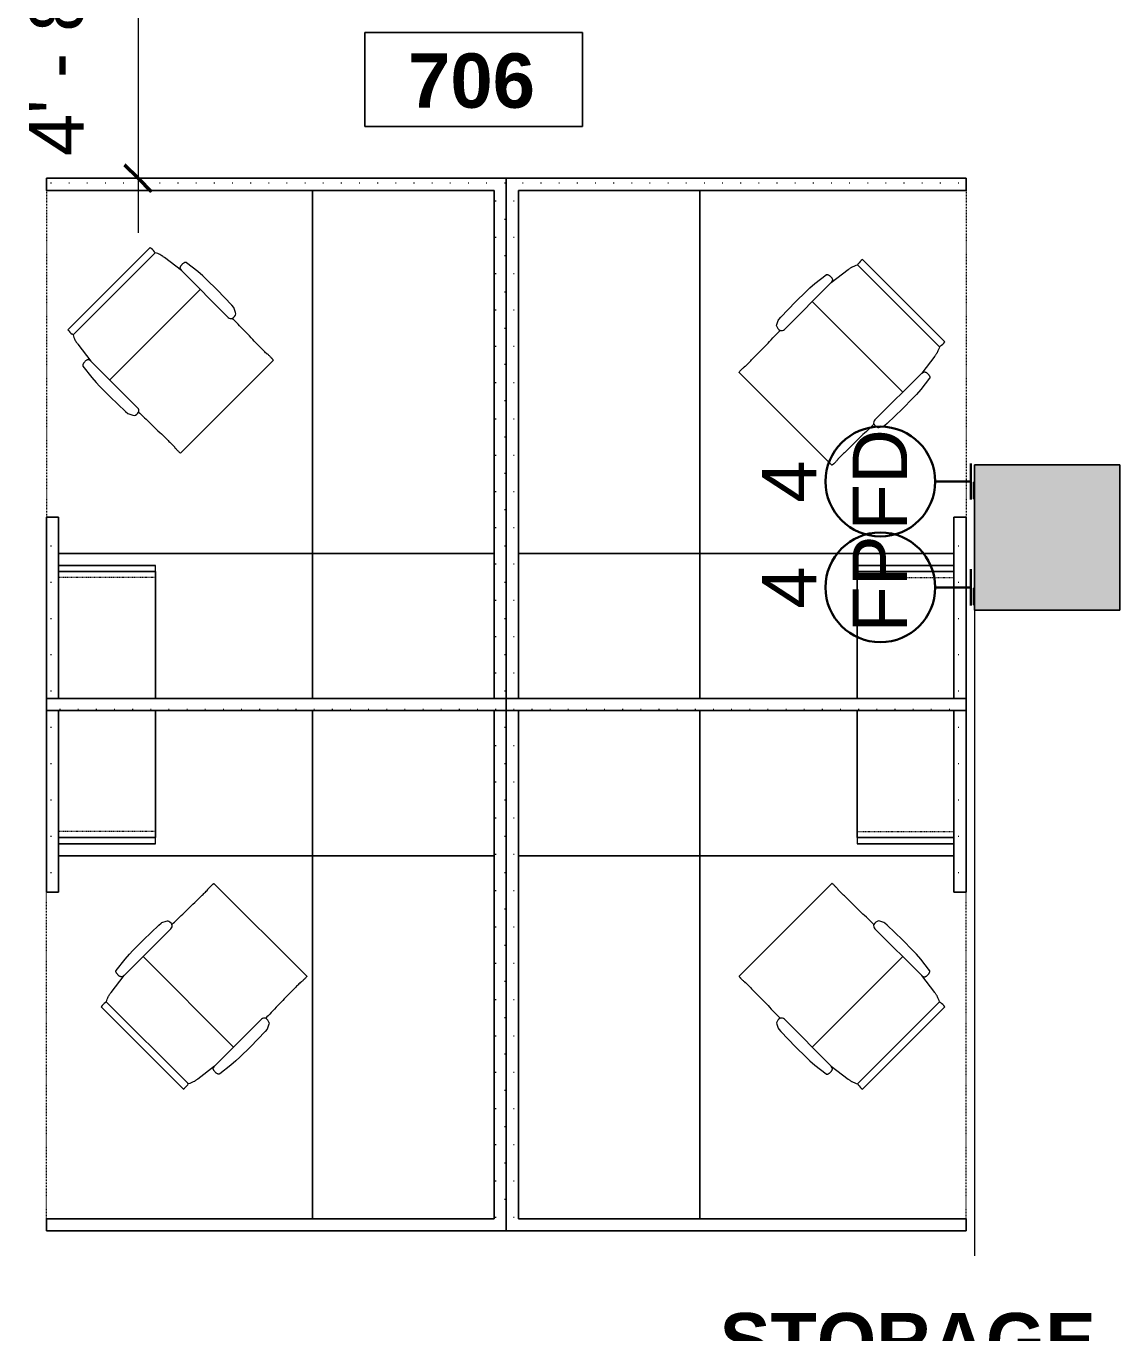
# Model space of a CAD drawing. Header units: inches. Extents: x 920 to 3122, y -545 to 2052.
# Drawn here: x 2749.9 to 2930.7, y 1614 to 1830 of the extents above; entities that cross this region are included whole.
import ezdxf

# ---------------------------------------------------------------- set-up
doc = ezdxf.new("R2010")
doc.units = ezdxf.units.IN
doc.header["$MEASUREMENT"] = 0
doc.linetypes.add('DASH 1_32__2_', pattern=[0.0625, 0.03125, -0.03125])
doc.linetypes.add('Dash 1_8_', pattern=[0.25, 0.125, -0.125])
for name, color, linetype, lineweight in [('A-ANNO-DIMS', 211, 'Continuous', 9), ('A-ANNO-DIMS-96', 211, 'Continuous', 9), ('A-ANNO-NOTE', 131, 'Continuous', 9), ('A-AREA-IDEN', 2, 'Continuous', 9), ('A-DETL', 90, 'Continuous', 9), ('B-CL', 7, 'Continuous', 9), ('E-ELEC-FIXT', 91, 'Continuous', 9), ('I-FURN', 30, 'Continuous', 9), ('S-COLS', 52, 'Continuous', 13), ('Victor Bldg - 7th Floor_LINK_dwg', 8, 'Continuous', 9)]:
    doc.layers.add(name, color=color, linetype=linetype, lineweight=lineweight)
doc.styles.add('Swis721 Lt BT', font='swissl.ttf', dxfattribs={"height": 9})
doc.styles.add('Swis721 Lt BT_B', font='', dxfattribs={"height": 9})
doc.styles.get('Swis721 Lt BT_B').set_extended_font_data('Swis721 Lt BT', bold=True)
doc.dimstyles.new('OTJ_-_3_32__Linear__1_2__Tolerance', dxfattribs={"dimscale": 12, "dimtxt": 9.497835, "dimasz": 0.375, "dimexe": 0.75, "dimexo": 0.5, "dimgap": 0.5, "dimtad": 1, "dimdec": 1, "dimrnd": 0.5, "dimzin": 3, "dimdsep": 46, "dimlunit": 4, "dimtxsty": 'Swis721 Lt BT', "dimblk1": 'OBLIQUE', "dimblk2": 'OBLIQUE', "dimsah": 1, "dimcen": 0.09, "dimdle": 0.75, "dimazin": 0, "dimtfac": 1, "dimtdec": 4, "dimtix": 1, "dimtmove": 0, "dimatfit": 3, "dimfxl": 1, "dimtvp": 1, "dimfrac": 2, "dimtolj": 1, "dimtzin": 0, "dimarcsym": 2})

# ---------------------------------------------------------------- blocks, each defined once
blk = doc.blocks.new('Concrete-Rectangular-Column - 24_ x 24_-V5-Level 07  POWER _ SIGNAL')
at = {"layer": 'S-COLS', "lineweight": 9}
blk.add_hatch(color=7, dxfattribs=at).paths.add_polyline_path([(12, -12), (12, 12), (-12, 12), (-12, -12), (7.48, -12)], flags=0)
at = {"layer": 'S-COLS', "color": 8, "lineweight": 20}
for p, q in [((12, 12), (-12, 12)), ((-12, 12), (-12, -12)), ((12, -12), (12, 12)), ((-12, -12), (12, -12))]:
    blk.add_line(p, q, dxfattribs=at)
blk = doc.blocks.new('Victor Bldg - 7th Floor_LINK_dwg-6972240-Level 07  POWER _ SIGNAL')
at = {"layer": 'B-CL', "flags": 128}
blk.add_lwpolyline([(1069, 1757.5), (1093, 1757.5), (1093, 1733.5), (1069, 1733.5)], close=True, dxfattribs=at)
blk = doc.blocks.new('Adjustable Workstation 1 - 7 x 6-V17-Level 07  POWER _ SIGNAL')
at = {"layer": 'I-FURN'}
h = blk.add_hatch(dxfattribs=at)
h.set_pattern_fill('FP_20', color=256, style=0, pattern_type=2)
h.set_pattern_definition([(180, (991.584, 1630.875), (-1.5, -3), [0.127, -2.873])])
h.paths.add_polyline_path([(2, 0), (0, 0), (0.02, -87), (0.05, -86.05), (1, -87), (2, -86), (2, -2), (76, -2), (76, 0), (2.05, 0)], flags=0)
h.paths.add_polyline_path([(74, -56), (74, -86), (76, -86), (76, -56)], flags=0)
h.paths.add_polyline_path([(75, -87), (74, -87.95), (39, -87), (2, -88), (76, -88)], flags=0)
for p, q in [((76, 0), (0, 0)), ((0, 0), (0, -88)), ((0, 0), (76, 0)), ((0, -86), (0, 0)), ((76, -2), (76, 0)), ((76, 0), (76, -2)), ((32, -2), (2, -2)), ((2, -2), (2, -86)), ((2, -86), (2, -2)), ((2, -2), (32, -2)), ((2, -86), (2, -2)), ((2, -2), (76, -2)), ((32, -2), (2, -2)), ((2, -2), (2, -62)), ((32, -86), (32, -2)), ((32, -2), (32, -86)), ((76, -2), (32, -2)), ((76, -56), (74, -56)), ((74, -56), (74, -86)), ((74, -62), (74, -56)), ((74, -56), (76, -56)), ((76, -88), (76, -56)), ((76, -56), (76, -86)), ((2, -62), (2, -86)), ((32, -62), (2, -62)), ((2, -62), (2, -86)), ((2, -86), (2, -62)), ((2, -62), (32, -62)), ((74, -62), (32, -62)), ((32, -62), (74, -62)), ((74, -64), (74, -62)), ((74, -86), (74, -62)), ((74, -62), (74, -86)), ((58, -64), (74, -64)), ((58, -64), (74, -64)), ((58, -64), (74, -64)), ((58, -64), (74, -64)), ((58, -64), (74, -64)), ((58, -64), (74, -64)), ((58, -64), (58, -86)), ((74, -64), (58, -64)), ((74, -64), (58, -64)), ((58, -64), (58, -65)), ((74, -64), (58, -64)), ((58, -64), (74, -64)), ((58, -64), (58, -65)), ((58, -64), (58, -65)), ((74, -64), (58, -64)), ((58, -64), (74, -64)), ((58, -64), (58, -65)), ((58, -64), (58, -65)), ((74, -64), (58, -64)), ((58, -64), (74, -64)), ((58, -64), (58, -65)), ((58, -64), (58, -65)), ((74, -86), (74, -64)), ((74, -65), (74, -64)), ((74, -65), (74, -64)), ((74, -64), (74, -65)), ((74, -65), (74, -64)), ((74, -64), (74, -65)), ((74, -65), (74, -64)), ((74, -64), (74, -65)), ((74, -65), (74, -64)), ((58, -65), (74, -65)), ((58, -86), (58, -65)), ((58, -65), (74, -65)), ((74, -65), (58, -65)), ((58, -65), (74, -65)), ((74, -65), (58, -65)), ((58, -65), (74, -65)), ((74, -65), (58, -65)), ((58, -65), (74, -65)), ((74, -65), (74, -86)), ((74, -86), (74, -65)), ((0, -88), (0, -86)), ((2, -86), (32, -86)), ((32, -86), (2, -86)), ((74, -86), (2, -86)), ((2, -86), (32, -86)), ((2, -86), (32, -86)), ((32, -86), (2, -86)), ((32, -86), (58, -86)), ((32, -86), (74, -86)), ((74, -86), (32, -86)), ((58, -86), (74, -86)), ((74, -86), (58, -86)), ((58, -86), (74, -86)), ((76, -86), (76, -88)), ((0, -88), (76, -88)), ((2, -88), (0, -88)), ((32, -88), (2, -88)), ((58, -88), (32, -88)), ((74, -88), (58, -88)), ((76, -88), (74, -88))]:
    blk.add_line(p, q, dxfattribs=at)
at = {"layer": 'I-FURN', "linetype": 'Dash 1_8_'}
for p, q in [((76, 0), (76, -2)), ((76, -2), (76, -56)), ((76, -56), (76, -86)), ((76, -86), (76, -88))]:
    blk.add_line(p, q, dxfattribs=at)
at = {"layer": 'I-FURN', "linetype": 'DASH 1_32__2_'}
blk.add_line((58, -66), (74, -66), dxfattribs=at)
blk = doc.blocks.new('HermanMiller_Collection_Eames_AluminumGroup_LoungeChairSwivel - Arms Swivel Base-7459861-Level 07  POWER _ SIGNAL')
at = {"layer": 'I-FURN'}
for p, q in [((-6.94, 12.09), (-4.59, 12.38)), ((-4.59, 12.38), (-3.51, 12.46)), ((-3.51, 12.46), (-2.64, 12.49)), ((-2.64, 12.49), (-0.18, 12.49)), ((-0.18, 12.49), (3.32, 12.43)), ((3.32, 12.43), (3.84, 12.38)), ((3.84, 12.38), (3.99, 12.34)), ((3.99, 12.34), (4.64, 12.01)), ((4.64, 12.01), (4.83, 11.89)), ((13.22, 10.83), (13.22, 10.86)), ((14.64, 10.85), (14.64, -10.85)), ((-12.96, -9.61), (-12.96, 9.61)), ((-11.95, 9.63), (-11.95, 9.59)), ((-11.95, 9.59), (-11.76, 9.6)), ((-11.76, -9.6), (-11.76, 9.6)), ((-10.12, 10.12), (-6.61, 10.58)), ((-6.61, 10.58), (-6.94, 10.64)), ((-6.61, 10.58), (4.33, 10.58)), ((-2.19, 10.58), (-2.19, -10.58)), ((-11.95, -9.59), (-11.95, -9.63)), ((-11.76, -9.6), (-11.95, -9.59)), ((-6.61, -10.58), (-10.12, -10.12)), ((-6.94, -10.64), (-6.61, -10.58)), ((-6.61, -10.58), (4.33, -10.58)), ((-4.59, -12.38), (-6.94, -12.09)), ((-3.51, -12.46), (-4.59, -12.38)), ((-2.64, -12.49), (-3.51, -12.46)), ((-0.18, -12.49), (-2.64, -12.49)), ((3.32, -12.43), (-0.18, -12.49)), ((3.84, -12.38), (3.32, -12.43)), ((3.99, -12.34), (3.84, -12.38)), ((4.64, -12.01), (3.99, -12.34)), ((4.83, -11.89), (4.64, -12.01)), ((13.22, -10.86), (13.22, -10.83))]:
    blk.add_line(p, q, dxfattribs=at)
at = {"layer": 'I-FURN', "flags": 128}
for points in [[(4.94, 10.96), (5.23, 10.95), (5.52, 10.95)], [(5.52, -10.95), (5.23, -10.95), (4.94, -10.96)]]:
    blk.add_lwpolyline(points, dxfattribs=at)
at = {"layer": 'I-FURN'}
for centre, radius, start, end in [((4.33, 11.27), 0.69, 270, 332.7502), ((3.68, 11.28), 1.3, 345.8347, 28.1255), ((-12.38, 5.3), 4.35, 84.2936, 97.7064), ((-12.38, -5.3), 4.35, 262.2936, 275.7064), ((4.33, -11.27), 0.69, 27.2498, 90), ((3.68, -11.28), 1.3, 331.8745, 14.1653)]:
    blk.add_arc(centre, radius, start, end, dxfattribs=at)
for points, knots in [([(-6.94, 10.64), (-6.95, 10.65), (-6.96, 10.65), (-6.99, 10.65), (-7, 10.66), (-7.02, 10.67), (-7.03, 10.68), (-7.05, 10.69), (-7.06, 10.7), (-7.07, 10.71), (-7.08, 10.72), (-7.09, 10.73), (-7.1, 10.74), (-7.11, 10.76), (-7.11, 10.77), (-7.12, 10.78), (-7.13, 10.8), (-7.14, 10.81), (-7.15, 10.83), (-7.16, 10.85), (-7.17, 10.87), (-7.18, 10.9), (-7.2, 10.95), (-7.22, 11.02), (-7.24, 11.11), (-7.25, 11.23), (-7.26, 11.37), (-7.25, 11.52), (-7.23, 11.66), (-7.21, 11.77), (-7.18, 11.85), (-7.16, 11.9), (-7.15, 11.92), (-7.14, 11.94), (-7.13, 11.96), (-7.12, 11.97), (-7.11, 11.98), (-7.1, 12), (-7.09, 12.01), (-7.08, 12.02), (-7.07, 12.03), (-7.06, 12.04), (-7.05, 12.04), (-7.05, 12.05), (-7.03, 12.06), (-7.02, 12.07), (-7, 12.08), (-6.99, 12.08), (-6.97, 12.09), (-6.95, 12.09), (-6.94, 12.09)], [-1, -1, -1, -1, -0.984375, -0.96875, -0.957031, -0.953125, -0.9375, -0.921875, -0.917969, -0.914062, -0.90625, -0.890625, -0.882812, -0.875, -0.867188, -0.859375, -0.84375, -0.835938, -0.828125, -0.8125, -0.796875, -0.78125, -0.75, -0.708333, -0.666667, -0.583333, -0.5, -0.416667, -0.333333, -0.25, -0.208333, -0.1875, -0.166667, -0.15625, -0.145833, -0.135417, -0.125, -0.114583, -0.104167, -0.09375, -0.088542, -0.083333, -0.078125, -0.072917, -0.0625, -0.052083, -0.041667, -0.03125, -0.020833, 0, 0, 0, 0]), ([(13.22, 10.86), (13.22, 10.87), (13.22, 10.87), (13.23, 10.87), (13.25, 10.88), (13.27, 10.88), (13.29, 10.88), (13.32, 10.88), (13.34, 10.88)], [-1, -1, -1, -1, -0.75, -0.625, -0.5, -0.375, -0.25, 0, 0, 0, 0]), ([(13.34, 10.88), (13.4, 10.89), (13.61, 10.9), (13.97, 10.9), (14.25, 10.89), (14.38, 10.89), (14.47, 10.88), (14.54, 10.87), (14.6, 10.87), (14.63, 10.86), (14.64, 10.85), (14.64, 10.85)], [-1, -1, -1, -1, -0.857143, -0.571429, -0.428571, -0.357143, -0.285714, -0.214286, -0.142857, -0.071429, 0, 0, 0, 0]), ([(-6.94, -12.09), (-6.95, -12.09), (-6.96, -12.09), (-6.99, -12.08), (-7, -12.08), (-7.02, -12.07), (-7.03, -12.06), (-7.05, -12.05), (-7.06, -12.04), (-7.07, -12.03), (-7.08, -12.02), (-7.09, -12.01), (-7.1, -12), (-7.11, -11.98), (-7.12, -11.97), (-7.12, -11.96), (-7.13, -11.94), (-7.14, -11.93), (-7.15, -11.91), (-7.16, -11.89), (-7.17, -11.87), (-7.18, -11.84), (-7.21, -11.77), (-7.23, -11.66), (-7.26, -11.47), (-7.26, -11.28), (-7.24, -11.11), (-7.22, -11.02), (-7.2, -10.95), (-7.18, -10.89), (-7.16, -10.85), (-7.15, -10.82), (-7.13, -10.8), (-7.13, -10.78), (-7.12, -10.77), (-7.11, -10.76), (-7.1, -10.74), (-7.08, -10.73), (-7.08, -10.72), (-7.07, -10.71), (-7.06, -10.7), (-7.05, -10.69), (-7.05, -10.69), (-7.03, -10.68), (-7.02, -10.67), (-7, -10.66), (-6.99, -10.65), (-6.97, -10.65), (-6.95, -10.65), (-6.94, -10.64)], [-1, -1, -1, -1, -0.984375, -0.96875, -0.957031, -0.953125, -0.9375, -0.921875, -0.917969, -0.914062, -0.90625, -0.890625, -0.882812, -0.875, -0.867188, -0.859375, -0.84375, -0.835938, -0.828125, -0.8125, -0.796875, -0.78125, -0.75, -0.666667, -0.583333, -0.416667, -0.333333, -0.291667, -0.25, -0.208333, -0.1875, -0.166667, -0.15625, -0.145833, -0.135417, -0.125, -0.114583, -0.104167, -0.09375, -0.088542, -0.083333, -0.078125, -0.072917, -0.0625, -0.052083, -0.041667, -0.03125, -0.020833, 0, 0, 0, 0]), ([(13.34, -10.88), (13.32, -10.88), (13.29, -10.88), (13.27, -10.88), (13.25, -10.88), (13.23, -10.87), (13.22, -10.87), (13.22, -10.87), (13.22, -10.86)], [-1, -1, -1, -1, -0.75, -0.625, -0.5, -0.375, -0.25, 0, 0, 0, 0]), ([(14.64, -10.85), (14.64, -10.86), (14.62, -10.86), (14.52, -10.88), (14.27, -10.9), (13.87, -10.9), (13.54, -10.9), (13.4, -10.89), (13.34, -10.88)], [-1, -1, -1, -1, -0.892857, -0.785714, -0.571429, -0.285714, -0.142857, 0, 0, 0, 0])]:
    blk.add_open_spline(points, degree=3, knots=knots, dxfattribs=at)
for points in [[(5.52, 10.95), (6.54, 10.92), (8.59, 10.89), (10.68, 10.85), (11.73, 10.84)], [(11.73, 10.84), (11.97, 10.84), (12.47, 10.83), (12.96, 10.83), (13.22, 10.83)], [(-11.76, 9.6), (-11.64, 9.67), (-11.37, 9.8), (-11.02, 9.92), (-10.83, 9.99)], [(-10.83, 9.99), (-10.79, 10), (-10.71, 10.02), (-10.55, 10.06), (-10.35, 10.09), (-10.2, 10.11), (-10.12, 10.12)], [(-10.83, -9.99), (-11.02, -9.92), (-11.37, -9.8), (-11.64, -9.67), (-11.76, -9.6)], [(-10.12, -10.12), (-10.2, -10.11), (-10.35, -10.09), (-10.55, -10.06), (-10.71, -10.02), (-10.79, -10), (-10.83, -9.99)], [(11.73, -10.84), (10.68, -10.85), (8.59, -10.89), (6.54, -10.92), (5.52, -10.95)], [(13.22, -10.83), (12.96, -10.83), (12.47, -10.83), (11.97, -10.84), (11.73, -10.84)]]:
    blk.add_open_spline(points, degree=3, dxfattribs=at)
blk = doc.blocks.new('Adjustable Workstation 1 - 7 x 6-V18-Level 07  POWER _ SIGNAL')
at = {"layer": 'I-FURN'}
h = blk.add_hatch(dxfattribs=at)
h.set_pattern_fill('FP_21', color=256, style=0, pattern_type=2)
h.set_pattern_definition([(0, (-991.584, -1804.875), (1.5, 3), [0.127, -2.873])])
h.paths.add_polyline_path([(74.62, -88), (76, -88), (75, -87), (74, -87.95), (39, -87), (2, -88), (74, -88)], flags=0)
h.paths.add_polyline_path([(1, -87), (2, -86), (2, -2), (76, -2), (76, 0), (0, 0), (0.02, -87), (0.05, -86.05)], flags=0)
h.paths.add_polyline_path([(74.62, -86), (76, -86), (76, -56), (74, -56), (74, -86)], flags=0)
for p, q in [((76, 0), (0, 0)), ((0, 0), (0, -88)), ((0, 0), (76, 0)), ((0, -86), (0, 0)), ((76, -2), (76, 0)), ((76, 0), (76, -2)), ((32, -2), (2, -2)), ((2, -2), (2, -86)), ((2, -86), (2, -2)), ((2, -2), (32, -2)), ((2, -86), (2, -2)), ((2, -2), (76, -2)), ((32, -2), (2, -2)), ((2, -2), (2, -62)), ((32, -86), (32, -2)), ((32, -2), (32, -86)), ((76, -2), (32, -2)), ((76, -56), (74, -56)), ((74, -56), (74, -86)), ((74, -62), (74, -56)), ((74, -56), (76, -56)), ((76, -88), (76, -56)), ((76, -56), (76, -86)), ((2, -62), (2, -86)), ((32, -62), (2, -62)), ((2, -62), (2, -86)), ((2, -86), (2, -62)), ((2, -62), (32, -62)), ((74, -62), (32, -62)), ((32, -62), (74, -62)), ((74, -64), (74, -62)), ((74, -86), (74, -62)), ((74, -62), (74, -86)), ((58, -64), (74, -64)), ((58, -64), (74, -64)), ((58, -64), (74, -64)), ((58, -64), (74, -64)), ((58, -64), (74, -64)), ((58, -64), (74, -64)), ((58, -64), (58, -86)), ((74, -64), (58, -64)), ((74, -64), (58, -64)), ((58, -64), (58, -65)), ((74, -64), (58, -64)), ((58, -64), (74, -64)), ((58, -64), (58, -65)), ((58, -64), (58, -65)), ((74, -64), (58, -64)), ((58, -64), (74, -64)), ((58, -64), (58, -65)), ((58, -64), (58, -65)), ((74, -64), (58, -64)), ((58, -64), (74, -64)), ((58, -64), (58, -65)), ((58, -64), (58, -65)), ((74, -86), (74, -64)), ((74, -65), (74, -64)), ((74, -65), (74, -64)), ((74, -64), (74, -65)), ((74, -65), (74, -64)), ((74, -64), (74, -65)), ((74, -65), (74, -64)), ((74, -64), (74, -65)), ((74, -65), (74, -64)), ((58, -65), (74, -65)), ((58, -86), (58, -65)), ((58, -65), (74, -65)), ((74, -65), (58, -65)), ((58, -65), (74, -65)), ((74, -65), (58, -65)), ((58, -65), (74, -65)), ((74, -65), (58, -65)), ((58, -65), (74, -65)), ((74, -65), (74, -86)), ((74, -86), (74, -65)), ((0, -88), (0, -86)), ((2, -86), (32, -86)), ((32, -86), (2, -86)), ((74, -86), (2, -86)), ((2, -86), (32, -86)), ((2, -86), (32, -86)), ((32, -86), (2, -86)), ((32, -86), (58, -86)), ((32, -86), (74, -86)), ((74, -86), (32, -86)), ((58, -86), (74, -86)), ((74, -86), (58, -86)), ((58, -86), (74, -86)), ((76, -86), (76, -88)), ((0, -88), (76, -88)), ((2, -88), (0, -88)), ((32, -88), (2, -88)), ((58, -88), (32, -88)), ((74, -88), (58, -88)), ((76, -88), (74, -88))]:
    blk.add_line(p, q, dxfattribs=at)
at = {"layer": 'I-FURN', "linetype": 'Dash 1_8_'}
for p, q in [((76, 0), (76, -2)), ((76, -2), (76, -56)), ((76, -56), (76, -86)), ((76, -86), (76, -88))]:
    blk.add_line(p, q, dxfattribs=at)
at = {"layer": 'I-FURN', "linetype": 'DASH 1_32__2_'}
blk.add_line((58, -66), (74, -66), dxfattribs=at)
blk = doc.blocks.new('Adjustable Workstation 1 - 7 x 6-V19-Level 07  POWER _ SIGNAL')
at = {"layer": 'I-FURN'}
h = blk.add_hatch(dxfattribs=at)
h.set_pattern_fill('FP_22', color=256, style=0, pattern_type=2)
h.set_pattern_definition([(0, (-991.584, -1630.875), (1.5, 3), [0.127, -2.873])])
h.paths.add_polyline_path([(76, 0), (76, 2), (2, 2), (2, 86), (39, 87), (74.05, 86.05), (75, 87), (76, 86), (76, 88), (2, 88), (1, 87), (0.05, 87.95), (0.02, 87), (0, 88), (0, 0), (74.62, 0)], flags=0)
h.paths.add_polyline_path([(74, 56), (76, 56), (76, 86), (74, 86), (74, 64)], flags=0)
for p, q in [((76, 88), (0, 88)), ((0, 88), (0, 0)), ((0, 86), (0, 88)), ((0, 88), (2, 88)), ((2, 88), (32, 88)), ((32, 88), (58, 88)), ((58, 88), (74, 88)), ((74, 88), (76, 88)), ((76, 56), (76, 88)), ((76, 88), (76, 86)), ((0, 0), (0, 86)), ((32, 86), (2, 86)), ((2, 86), (2, 2)), ((2, 2), (2, 86)), ((2, 86), (32, 86)), ((2, 2), (2, 86)), ((2, 86), (74, 86)), ((32, 86), (2, 86)), ((2, 86), (2, 62)), ((32, 86), (2, 86)), ((2, 86), (2, 62)), ((2, 62), (2, 86)), ((2, 86), (32, 86)), ((32, 2), (32, 86)), ((32, 86), (32, 2)), ((58, 86), (32, 86)), ((74, 86), (32, 86)), ((32, 86), (74, 86)), ((74, 86), (58, 86)), ((58, 86), (58, 64)), ((58, 65), (58, 86)), ((58, 86), (74, 86)), ((74, 86), (58, 86)), ((74, 64), (74, 86)), ((74, 86), (74, 65)), ((74, 86), (74, 56)), ((74, 65), (74, 86)), ((74, 62), (74, 86)), ((74, 86), (74, 62)), ((76, 86), (76, 56)), ((74, 65), (58, 65)), ((74, 65), (58, 65)), ((58, 65), (58, 64)), ((74, 65), (58, 65)), ((58, 65), (74, 65)), ((58, 65), (58, 64)), ((58, 65), (58, 64)), ((74, 65), (58, 65)), ((58, 65), (74, 65)), ((58, 65), (58, 64)), ((58, 65), (58, 64)), ((74, 65), (58, 65)), ((58, 65), (74, 65)), ((58, 65), (58, 64)), ((58, 65), (58, 64)), ((74, 64), (74, 65)), ((74, 64), (74, 65)), ((74, 65), (74, 64)), ((74, 64), (74, 65)), ((74, 65), (74, 64)), ((74, 64), (74, 65)), ((74, 65), (74, 64)), ((74, 64), (74, 65)), ((58, 64), (74, 64)), ((58, 64), (74, 64)), ((58, 64), (74, 64)), ((58, 64), (74, 64)), ((58, 64), (74, 64)), ((58, 64), (74, 64)), ((58, 64), (74, 64)), ((58, 64), (74, 64)), ((74, 64), (58, 64)), ((58, 64), (74, 64)), ((74, 64), (58, 64)), ((58, 64), (74, 64)), ((74, 64), (58, 64)), ((58, 64), (74, 64)), ((74, 62), (74, 64)), ((2, 62), (2, 2)), ((2, 62), (32, 62)), ((32, 62), (2, 62)), ((32, 62), (74, 62)), ((74, 62), (32, 62)), ((74, 56), (74, 62)), ((74, 56), (76, 56)), ((76, 56), (74, 56)), ((0, 0), (76, 0)), ((76, 0), (0, 0)), ((2, 2), (32, 2)), ((32, 2), (2, 2)), ((76, 2), (2, 2)), ((2, 2), (32, 2)), ((32, 2), (76, 2)), ((76, 0), (76, 2)), ((76, 2), (76, 0))]:
    blk.add_line(p, q, dxfattribs=at)
at = {"layer": 'I-FURN', "linetype": 'Dash 1_8_'}
for p, q in [((76, 86), (76, 88)), ((76, 56), (76, 86)), ((76, 2), (76, 56)), ((76, 0), (76, 2))]:
    blk.add_line(p, q, dxfattribs=at)
at = {"layer": 'I-FURN', "linetype": 'DASH 1_32__2_'}
blk.add_line((58, 66), (74, 66), dxfattribs=at)
blk = doc.blocks.new('HermanMiller_Collection_Eames_AluminumGroup_LoungeChairSwivel - Arms Swivel Base-7439117-Level 07  POWER _ SIGNAL')
at = {"layer": 'I-FURN'}
for p, q in [((-4.59, 12.38), (-6.94, 12.09)), ((-3.51, 12.46), (-4.59, 12.38)), ((-2.64, 12.49), (-3.51, 12.46)), ((-0.18, 12.49), (-2.64, 12.49)), ((3.32, 12.43), (-0.18, 12.49)), ((3.84, 12.38), (3.32, 12.43)), ((3.99, 12.34), (3.84, 12.38)), ((4.64, 12.01), (3.99, 12.34)), ((4.83, 11.89), (4.64, 12.01)), ((13.22, 10.86), (13.22, 10.83)), ((14.64, -10.85), (14.64, 10.85)), ((-12.96, 9.61), (-12.96, -9.61)), ((-11.95, 9.59), (-11.95, 9.63)), ((-11.76, 9.6), (-11.95, 9.59)), ((-11.76, 9.6), (-11.76, -9.6)), ((-6.61, 10.58), (-10.12, 10.12)), ((-6.94, 10.64), (-6.61, 10.58)), ((-6.61, 10.58), (4.33, 10.58)), ((-2.19, -10.58), (-2.19, 10.58)), ((-11.95, -9.63), (-11.95, -9.59)), ((-11.95, -9.59), (-11.76, -9.6)), ((-10.12, -10.12), (-6.61, -10.58)), ((-6.61, -10.58), (-6.94, -10.64)), ((-6.61, -10.58), (4.33, -10.58)), ((-6.94, -12.09), (-4.59, -12.38)), ((-4.59, -12.38), (-3.51, -12.46)), ((-3.51, -12.46), (-2.64, -12.49)), ((-2.64, -12.49), (-0.18, -12.49)), ((-0.18, -12.49), (3.32, -12.43)), ((3.32, -12.43), (3.84, -12.38)), ((3.84, -12.38), (3.99, -12.34)), ((3.99, -12.34), (4.64, -12.01)), ((4.64, -12.01), (4.83, -11.89)), ((13.22, -10.83), (13.22, -10.86))]:
    blk.add_line(p, q, dxfattribs=at)
at = {"layer": 'I-FURN', "flags": 128}
for points in [[(5.52, 10.95), (5.23, 10.95), (4.94, 10.96)], [(4.94, -10.96), (5.23, -10.95), (5.52, -10.95)]]:
    blk.add_lwpolyline(points, dxfattribs=at)
at = {"layer": 'I-FURN'}
for centre, radius, start, end in [((4.33, 11.27), 0.69, 270, 332.7502), ((3.68, 11.28), 1.3, 345.8347, 28.1255), ((-12.38, 5.3), 4.35, 84.2936, 97.7064), ((-12.38, -5.3), 4.35, 262.2936, 275.7064), ((4.33, -11.27), 0.69, 27.2498, 90), ((3.68, -11.28), 1.3, 331.8745, 14.1653)]:
    blk.add_arc(centre, radius, start, end, dxfattribs=at)
for points, knots in [([(-6.94, 12.09), (-6.95, 12.09), (-6.97, 12.09), (-6.99, 12.08), (-7, 12.08), (-7.02, 12.07), (-7.03, 12.06), (-7.05, 12.05), (-7.05, 12.04), (-7.06, 12.04), (-7.07, 12.03), (-7.08, 12.02), (-7.09, 12.01), (-7.1, 12), (-7.11, 11.98), (-7.12, 11.97), (-7.13, 11.96), (-7.14, 11.94), (-7.15, 11.92), (-7.16, 11.9), (-7.18, 11.85), (-7.21, 11.77), (-7.23, 11.66), (-7.25, 11.52), (-7.26, 11.37), (-7.25, 11.23), (-7.24, 11.11), (-7.22, 11.02), (-7.2, 10.95), (-7.18, 10.9), (-7.17, 10.87), (-7.16, 10.85), (-7.15, 10.83), (-7.14, 10.81), (-7.13, 10.8), (-7.12, 10.78), (-7.11, 10.77), (-7.11, 10.76), (-7.1, 10.74), (-7.09, 10.73), (-7.08, 10.72), (-7.07, 10.71), (-7.06, 10.7), (-7.05, 10.69), (-7.03, 10.68), (-7.02, 10.67), (-7, 10.66), (-6.99, 10.65), (-6.96, 10.65), (-6.95, 10.65), (-6.94, 10.64)], [0, 0, 0, 0, 0.020833, 0.03125, 0.041667, 0.052083, 0.0625, 0.072917, 0.078125, 0.083333, 0.088542, 0.09375, 0.104167, 0.114583, 0.125, 0.135417, 0.145833, 0.15625, 0.166667, 0.1875, 0.208333, 0.25, 0.333333, 0.416667, 0.5, 0.583333, 0.666667, 0.708333, 0.75, 0.78125, 0.796875, 0.8125, 0.828125, 0.835938, 0.84375, 0.859375, 0.867188, 0.875, 0.882812, 0.890625, 0.90625, 0.914062, 0.917969, 0.921875, 0.9375, 0.953125, 0.957031, 0.96875, 0.984375, 1, 1, 1, 1]), ([(13.34, 10.88), (13.32, 10.88), (13.29, 10.88), (13.27, 10.88), (13.25, 10.88), (13.23, 10.87), (13.22, 10.87), (13.22, 10.87), (13.22, 10.86)], [0, 0, 0, 0, 0.25, 0.375, 0.5, 0.625, 0.75, 1, 1, 1, 1]), ([(14.64, 10.85), (14.64, 10.85), (14.63, 10.86), (14.6, 10.87), (14.54, 10.87), (14.47, 10.88), (14.38, 10.89), (14.25, 10.89), (13.97, 10.9), (13.61, 10.9), (13.4, 10.89), (13.34, 10.88)], [0, 0, 0, 0, 0.071429, 0.142857, 0.214286, 0.285714, 0.357143, 0.428571, 0.571429, 0.857143, 1, 1, 1, 1]), ([(-6.94, -10.64), (-6.95, -10.65), (-6.97, -10.65), (-6.99, -10.65), (-7, -10.66), (-7.02, -10.67), (-7.03, -10.68), (-7.05, -10.69), (-7.05, -10.69), (-7.06, -10.7), (-7.07, -10.71), (-7.08, -10.72), (-7.08, -10.73), (-7.1, -10.74), (-7.11, -10.76), (-7.12, -10.77), (-7.13, -10.78), (-7.13, -10.8), (-7.15, -10.82), (-7.16, -10.85), (-7.18, -10.89), (-7.2, -10.95), (-7.22, -11.02), (-7.24, -11.11), (-7.26, -11.28), (-7.26, -11.47), (-7.23, -11.66), (-7.21, -11.77), (-7.18, -11.84), (-7.17, -11.87), (-7.16, -11.89), (-7.15, -11.91), (-7.14, -11.93), (-7.13, -11.94), (-7.12, -11.96), (-7.12, -11.97), (-7.11, -11.98), (-7.1, -12), (-7.09, -12.01), (-7.08, -12.02), (-7.07, -12.03), (-7.06, -12.04), (-7.05, -12.05), (-7.03, -12.06), (-7.02, -12.07), (-7, -12.08), (-6.99, -12.08), (-6.96, -12.09), (-6.95, -12.09), (-6.94, -12.09)], [0, 0, 0, 0, 0.020833, 0.03125, 0.041667, 0.052083, 0.0625, 0.072917, 0.078125, 0.083333, 0.088542, 0.09375, 0.104167, 0.114583, 0.125, 0.135417, 0.145833, 0.15625, 0.166667, 0.1875, 0.208333, 0.25, 0.291667, 0.333333, 0.416667, 0.583333, 0.666667, 0.75, 0.78125, 0.796875, 0.8125, 0.828125, 0.835938, 0.84375, 0.859375, 0.867188, 0.875, 0.882812, 0.890625, 0.90625, 0.914062, 0.917969, 0.921875, 0.9375, 0.953125, 0.957031, 0.96875, 0.984375, 1, 1, 1, 1]), ([(13.22, -10.86), (13.22, -10.87), (13.22, -10.87), (13.23, -10.87), (13.25, -10.88), (13.27, -10.88), (13.29, -10.88), (13.32, -10.88), (13.34, -10.88)], [0, 0, 0, 0, 0.25, 0.375, 0.5, 0.625, 0.75, 1, 1, 1, 1]), ([(13.34, -10.88), (13.4, -10.89), (13.54, -10.9), (13.87, -10.9), (14.27, -10.9), (14.52, -10.88), (14.62, -10.86), (14.64, -10.86), (14.64, -10.85)], [0, 0, 0, 0, 0.142857, 0.285714, 0.571429, 0.785714, 0.892857, 1, 1, 1, 1])]:
    blk.add_open_spline(points, degree=3, knots=knots, dxfattribs=at)
for points in [[(11.73, 10.84), (10.68, 10.85), (8.59, 10.89), (6.54, 10.92), (5.52, 10.95)], [(13.22, 10.83), (12.96, 10.83), (12.47, 10.83), (11.97, 10.84), (11.73, 10.84)], [(-10.83, 9.99), (-11.02, 9.92), (-11.37, 9.8), (-11.64, 9.67), (-11.76, 9.6)], [(-10.12, 10.12), (-10.2, 10.11), (-10.35, 10.09), (-10.55, 10.06), (-10.71, 10.02), (-10.79, 10), (-10.83, 9.99)], [(-11.76, -9.6), (-11.64, -9.67), (-11.37, -9.8), (-11.02, -9.92), (-10.83, -9.99)], [(-10.83, -9.99), (-10.79, -10), (-10.71, -10.02), (-10.55, -10.06), (-10.35, -10.09), (-10.2, -10.11), (-10.12, -10.12)], [(5.52, -10.95), (6.54, -10.92), (8.59, -10.89), (10.68, -10.85), (11.73, -10.84)], [(11.73, -10.84), (11.97, -10.84), (12.47, -10.83), (12.96, -10.83), (13.22, -10.83)]]:
    blk.add_open_spline(points, degree=3, dxfattribs=at)
blk = doc.blocks.new('Adjustable Workstation 1 - 7 x 6-V20-Level 07  POWER _ SIGNAL')
at = {"layer": 'I-FURN'}
h = blk.add_hatch(dxfattribs=at)
h.set_pattern_fill('FP_23', color=256, style=0, pattern_type=2)
h.set_pattern_definition([(180, (991.584, 1804.875), (-1.5, -3), [0.127, -2.873])])
h.paths.add_polyline_path([(76, 86), (74, 86), (74, 56), (76, 56), (76, 66.68)], flags=0)
h.paths.add_polyline_path([(12.47, 88), (2, 88), (1, 87), (0.05, 87.95), (0.02, 87), (0, 88), (0, 0), (76, 0), (76, 2), (2, 2), (2, 86), (39, 87), (74.05, 86.05), (75, 87), (76, 86), (76, 88), (32, 88)], flags=0)
for p, q in [((76, 88), (0, 88)), ((0, 88), (0, 0)), ((0, 86), (0, 88)), ((0, 88), (2, 88)), ((2, 88), (32, 88)), ((32, 88), (58, 88)), ((58, 88), (74, 88)), ((74, 88), (76, 88)), ((76, 56), (76, 88)), ((76, 88), (76, 86)), ((0, 0), (0, 86)), ((32, 86), (2, 86)), ((2, 86), (2, 2)), ((2, 2), (2, 86)), ((2, 86), (32, 86)), ((2, 2), (2, 86)), ((2, 86), (74, 86)), ((32, 86), (2, 86)), ((2, 86), (2, 62)), ((32, 86), (2, 86)), ((2, 86), (2, 62)), ((2, 62), (2, 86)), ((2, 86), (32, 86)), ((32, 2), (32, 86)), ((32, 86), (32, 2)), ((58, 86), (32, 86)), ((74, 86), (32, 86)), ((32, 86), (74, 86)), ((74, 86), (58, 86)), ((58, 86), (58, 64)), ((58, 65), (58, 86)), ((58, 86), (74, 86)), ((74, 86), (58, 86)), ((74, 64), (74, 86)), ((74, 86), (74, 65)), ((74, 86), (74, 56)), ((74, 65), (74, 86)), ((74, 62), (74, 86)), ((74, 86), (74, 62)), ((76, 86), (76, 56)), ((74, 65), (58, 65)), ((74, 65), (58, 65)), ((58, 65), (58, 64)), ((74, 65), (58, 65)), ((58, 65), (74, 65)), ((58, 65), (58, 64)), ((58, 65), (58, 64)), ((74, 65), (58, 65)), ((58, 65), (74, 65)), ((58, 65), (58, 64)), ((58, 65), (58, 64)), ((74, 65), (58, 65)), ((58, 65), (74, 65)), ((58, 65), (58, 64)), ((58, 65), (58, 64)), ((74, 64), (74, 65)), ((74, 64), (74, 65)), ((74, 65), (74, 64)), ((74, 64), (74, 65)), ((74, 65), (74, 64)), ((74, 64), (74, 65)), ((74, 65), (74, 64)), ((74, 64), (74, 65)), ((58, 64), (74, 64)), ((58, 64), (74, 64)), ((58, 64), (74, 64)), ((58, 64), (74, 64)), ((58, 64), (74, 64)), ((58, 64), (74, 64)), ((58, 64), (74, 64)), ((58, 64), (74, 64)), ((74, 64), (58, 64)), ((58, 64), (74, 64)), ((74, 64), (58, 64)), ((58, 64), (74, 64)), ((74, 64), (58, 64)), ((58, 64), (74, 64)), ((74, 62), (74, 64)), ((2, 62), (2, 2)), ((2, 62), (32, 62)), ((32, 62), (2, 62)), ((32, 62), (74, 62)), ((74, 62), (32, 62)), ((74, 56), (74, 62)), ((74, 56), (76, 56)), ((76, 56), (74, 56)), ((0, 0), (76, 0)), ((76, 0), (0, 0)), ((2, 2), (32, 2)), ((32, 2), (2, 2)), ((76, 2), (2, 2)), ((2, 2), (32, 2)), ((32, 2), (76, 2)), ((76, 0), (76, 2)), ((76, 2), (76, 0))]:
    blk.add_line(p, q, dxfattribs=at)
at = {"layer": 'I-FURN', "linetype": 'Dash 1_8_'}
for p, q in [((76, 86), (76, 88)), ((76, 56), (76, 86)), ((76, 2), (76, 56)), ((76, 0), (76, 2))]:
    blk.add_line(p, q, dxfattribs=at)
at = {"layer": 'I-FURN', "linetype": 'DASH 1_32__2_'}
blk.add_line((58, 66), (74, 66), dxfattribs=at)
blk = doc.blocks.new('PS - Power Device _Wall Base_ - Basefeed Data-V22-Level 07  POWER _ SIGNAL')
at = {"layer": 'E-ELEC-FIXT'}
for p, q in [((1068.8125, 1751.875), (1068.8125, 1754.625)), ((1069, 1754.625), (1068.8125, 1754.625)), ((1068.8125, 1751.875), (1069, 1751.875))]:
    blk.add_line(p, q, dxfattribs=at)
blk = doc.blocks.new('PS - Power Device _Wall Base_ - Basefeed Power-V23-Level 07  POWER _ SIGNAL')
at = {"layer": 'E-ELEC-FIXT'}
for p, q in [((1068.8125, 1734.375), (1068.8125, 1737.125)), ((1069, 1737.125), (1068.8125, 1737.125)), ((1068.8125, 1734.375), (1069, 1734.375))]:
    blk.add_line(p, q, dxfattribs=at)
blk = doc.blocks.new('Room Tag - Room Name and Number-3379422-Level 07  POWER _ SIGNAL')
at = {"layer": 'A-AREA-IDEN'}
for p, q in [((-0.1881, -0.1636), (-0.1881, -0.0018)), ((-0.1881, -0.0018), (0.1869, -0.0018)), ((0.1869, -0.0018), (-0.1881, -0.0018)), ((-0.1881, -0.0018), (-0.1881, -0.1636)), ((0.1869, -0.0018), (0.1869, -0.1636)), ((0.1869, -0.1636), (0.1869, -0.0018)), ((0.1869, -0.1636), (-0.1881, -0.1636)), ((-0.1881, -0.1636), (0.1869, -0.1636))]:
    blk.add_line(p, q, dxfattribs=at)
blk = doc.blocks.new('DIMBLOCK33-Level 07  POWER _ SIGNAL')
at = {"layer": 'A-ANNO-DIMS-96', "transparency": 16777216}
for p, q in [((2768.37, 1870.5), (2768.37, 1795.88)), ((2765.56, 1861.5), (2777.37, 1861.5)), ((2768.37, 1861.5), (2765.56, 1861.5)), ((2765.56, 1804.88), (2777.37, 1804.88)), ((2768.37, 1804.88), (2765.56, 1804.88))]:
    blk.add_line(p, q, dxfattribs=at)
at = {"layer": 'A-ANNO-DIMS-96', "lineweight": 50, "transparency": 16777216}
for p, q in [((2768.37, 1861.5), (2766.12, 1863.75)), ((2768.37, 1861.5), (2770.62, 1859.25)), ((2768.37, 1804.88), (2766.12, 1807.13)), ((2768.37, 1804.88), (2770.62, 1802.63))]:
    blk.add_line(p, q, dxfattribs=at)
at = {"layer": 'A-ANNO-DIMS-96', "color": 0, "transparency": 16777216, "insert": (2750.36, 1808.54), "char_height": 9, "width": 59.1579, "attachment_point": 1, "rotation": 90, "line_spacing_factor": 1.005062, "style": 'Swis721 Lt BT'}
blk.add_mtext('4\' - 8 1/2"', dxfattribs=at)
blk = doc.blocks.new('_Oblique')
at = {"color": 0, "linetype": 'ByBlock', "lineweight": -2}
blk.add_line((-0.5, -0.5), (0.5, 0.5), dxfattribs=at)

msp = doc.modelspace()

# ---------------------------------------------------------------- linework, layer by layer
at = {"layer": 'A-ANNO-NOTE', "lineweight": 30}
for p, q in [((2905.9987, 1757.7515), (2905.9987, 1751.7515)), ((2905.9987, 1754.7515), (2900.1388, 1754.7515)), ((2905.9987, 1740.2515), (2905.9987, 1734.2515)), ((2905.9987, 1737.2515), (2900.1388, 1737.2515))]:
    msp.add_line(p, q, dxfattribs=at)
for centre in [(2891.0687, 1754.7515), (2891.0687, 1737.2515)]:
    msp.add_circle(centre, 9.07, dxfattribs=at)
at = {"layer": 'A-DETL'}
for q in [(2906.6519, 1626.75), (2906.6519, 1630.875)]:
    msp.add_line((2906.6519, 1733.5), q, dxfattribs=at)

# ---------------------------------------------------------------- block references
at = {"layer": 'A-AREA-IDEN', "xscale": 95.99999999999994, "yscale": 95.99999999999994, "zscale": 95.99999999999994}
msp.add_blockref('Room Tag - Room Name and Number-3379422-Level 07  POWER _ SIGNAL', (2823.9025, 1829.1358), dxfattribs=at)
at = {"layer": 'E-ELEC-FIXT'}
for name in ['PS - Power Device _Wall Base_ - Basefeed Data-V22-Level 07  POWER _ SIGNAL', 'PS - Power Device _Wall Base_ - Basefeed Power-V23-Level 07  POWER _ SIGNAL']:
    msp.add_blockref(name, (1837.6519, 0), dxfattribs=at)
at = {"layer": 'I-FURN'}
for name, p, rotation in [('Adjustable Workstation 1 - 7 x 6-V20-Level 07  POWER _ SIGNAL', (2829.2361, 1804.875), 180), ('HermanMiller_Collection_Eames_AluminumGroup_LoungeChairSwivel - Arms Swivel Base-7439117-Level 07  POWER _ SIGNAL', (2772.73, 1777.471), 315.0000000000017), ('HermanMiller_Collection_Eames_AluminumGroup_LoungeChairSwivel - Arms Swivel Base-7459861-Level 07  POWER _ SIGNAL', (2885.7422, 1775.471), 224.9999999999998), ('Adjustable Workstation 1 - 7 x 6-V17-Level 07  POWER _ SIGNAL', (2829.2361, 1630.875), 180), ('HermanMiller_Collection_Eames_AluminumGroup_LoungeChairSwivel - Arms Swivel Base-7459861-Level 07  POWER _ SIGNAL', (2778.23, 1670.279), 44.99999999999959), ('HermanMiller_Collection_Eames_AluminumGroup_LoungeChairSwivel - Arms Swivel Base-7439117-Level 07  POWER _ SIGNAL', (2885.7422, 1670.279), 135.0000000000015)]:
    msp.add_blockref(name, p, dxfattribs=dict(at, rotation=rotation))
for name, p in [('Adjustable Workstation 1 - 7 x 6-V18-Level 07  POWER _ SIGNAL', (2829.2361, 1804.875)), ('Adjustable Workstation 1 - 7 x 6-V19-Level 07  POWER _ SIGNAL', (2829.2361, 1630.875))]:
    msp.add_blockref(name, p, dxfattribs=at)
at = {"layer": 'S-COLS', "lineweight": 9}
msp.add_blockref('Concrete-Rectangular-Column - 24_ x 24_-V5-Level 07  POWER _ SIGNAL', (2918.6519, 1745.5), dxfattribs=at)
at = {"layer": 'Victor Bldg - 7th Floor_LINK_dwg', "color": 7}
msp.add_blockref('Victor Bldg - 7th Floor_LINK_dwg-6972240-Level 07  POWER _ SIGNAL', (1837.6519, 0), dxfattribs=at)

# ---------------------------------------------------------------- texts
at = {"layer": 'A-ANNO-NOTE', "char_height": 9, "attachment_point": 1, "rotation": 90, "style": 'Swis721 Lt BT'}
for s, insert, width in [('FD', (2886.4892, 1746.6529), 19.695), ('4', (2871.5048, 1751.2276), 8.181), ('FP', (2886.4892, 1729.7765), 18.18), ('4', (2871.5048, 1733.7276), 8.181)]:
    msp.add_mtext(s, dxfattribs=dict(at, insert=insert, width=width))
at = {"layer": 'A-AREA-IDEN', "char_height": 9, "attachment_point": 1, "style": 'Swis721 Lt BT_B'}
for s, insert, width in [('706', (2813.0067, 1825.5336), 25.452), ('STORAGE', (2864.5253, 1617.299), 71.811)]:
    msp.add_mtext(s, dxfattribs=dict(at, insert=insert, width=width))

# ---------------------------------------------------------------- dimensions: what is measured, and where the dimension line sits
at = {"layer": 'A-ANNO-DIMS'}
dim = msp.add_linear_dim(base=(2768.3734, 1804.875), p1=(2771.5554, 1861.5), p2=(2771.5554, 1804.875), angle=90, dimstyle='OTJ_-_3_32__Linear__1_2__Tolerance', override={"dimpost": '<>', "dimfxl": 56.625}, dxfattribs=at)
dim.commit()
dim.dimension.update_dxf_attribs({"geometry": 'DIMBLOCK33-Level 07  POWER _ SIGNAL', "text_midpoint": (2757.2319, 1833.1875)})

doc.saveas('drawing.dxf')
